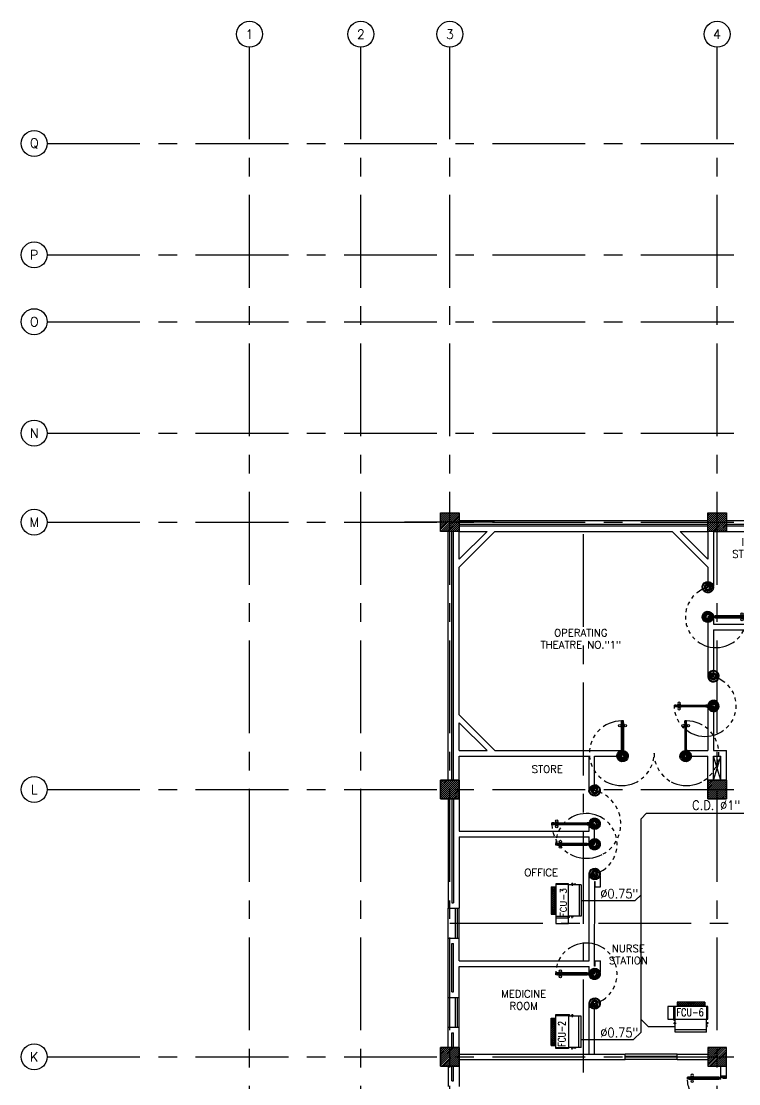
# Model space of a CAD drawing. Extents: x 417866242 to 417866861, y 43498051 to 43498155.
# Drawn here: x 417866777.72 to 417866797.05, y 43498126.11 to 43498154.73 of the extents above; entities that cross this region are included whole.
import ezdxf
from ezdxf.enums import TextEntityAlignment as Align

# ---------------------------------------------------------------- set-up
doc = ezdxf.new("R2010")
doc.units = 0
doc.header["$MEASUREMENT"] = 0
doc.linetypes.add('CENTERX2', pattern=[4, 2.5, -0.5, 0.5, -0.5])
doc.linetypes.add('HIDDEN', pattern=[0.375, 0.25, -0.125])
doc.layers.get('0').update_dxf_attribs({"linetype": 'CONTINUOUS'})
for name, color, linetype in [('AC-CD', 6, 'CONTINUOUS'), ('AC-TEXT', 2, 'CONTINUOUS'), ('AX', 11, 'CONTINUOUS'), ('AX-CR', 7, 'CONTINUOUS'), ('AX-TXT', 2, 'CONTINUOUS'), ('AXES', 11, 'CENTERX2'), ('COL', 11, 'CONTINUOUS'), ('DOOR', 11, 'CONTINUOUS'), ('FCU', 6, 'CONTINUOUS'), ('HAT', 11, 'CONTINUOUS'), ('INSUL', 11, 'CONTINUOUS'), ('RM-NAME', 11, 'CONTINUOUS'), ('SHAFT', 11, 'CONTINUOUS'), ('TEXTN', 2, 'CONTINUOUS'), ('WALL', 11, 'CONTINUOUS'), ('WIN', 11, 'CONTINUOUS')]:
    doc.layers.add(name, color=color, linetype=linetype)
doc.styles.add('ROMANS', font='ROMANS.shx', dxfattribs={"width": 0.6})

# ---------------------------------------------------------------- blocks, each defined once
blk = doc.blocks.new('DOOR90')
at = {"layer": 'DOOR', "color": 7, "linetype": 'ByBlock'}
for p, q in [((-150, 0), (0, 0)), ((-150, 0), (-150, -25)), ((0, -50), (-114, 0)), ((0, -50), (-40, 0)), ((0, -50), (0, 0)), ((-1000, -25), (-1050, -25)), ((-1050, -75), (-1050, -25)), ((-1050, -25), (-1050, -75)), ((-1000, -75), (-1050, -75)), ((-1000, -42), (-1020, -42)), ((-1020, -42), (-1020, -58)), ((-1000, -58), (-1020, -58)), ((-1000, -25), (-1000, -42)), ((-1000, -58), (-1000, -75)), ((-878, -18), (-968, -18)), ((-968, -25), (-968, -18)), ((-968, -75), (-968, -82)), ((-878, -82), (-968, -82)), ((-955, -9), (-890, -9)), ((-955, -18), (-955, -9)), ((-955, -18), (-890, -18)), ((-955, -82), (-890, -82)), ((-955, -82), (-955, -91)), ((-955, -91), (-890, -91)), ((-890, -18), (-890, -9)), ((-890, -82), (-890, -91)), ((-878, -25), (-878, -18)), ((-878, -75), (-878, -82)), ((-200, -25), (-150, -25)), ((-200, -42), (-200, -25)), ((-180, -42), (-200, -42)), ((-200, -58), (-180, -58)), ((-200, -75), (-200, -58)), ((-150, -75), (-200, -75)), ((-180, -58), (-180, -42)), ((-150, -25), (-100, -25)), ((-150, -75), (-150, -25)), ((-100, -25), (-100, -50)), ((0, -50), (-100, -37)), ((-100, -50), (0, -50)), ((0, -850), (-114, -900)), ((-100, -875), (-100, -850)), ((0, -850), (-100, -863)), ((-100, -850), (0, -850)), ((0, -850), (-40, -900)), ((0, -850), (0, -900)), ((-150, -875), (-100, -875)), ((-150, -900), (-150, -875)), ((-150, -900), (0, -900)), ((0, -900), (-150, -900))]:
    blk.add_line(p, q, dxfattribs=at)
at = {"layer": 'DOOR', "linetype": 'ByBlock'}
for p, q in [((-200, -25), (-1000, -25)), ((-200, -42), (-1000, -42)), ((-200, -58), (-1000, -58)), ((-1000, -75), (-200, -75))]:
    blk.add_line(p, q, dxfattribs=at)
at = {"layer": 'DOOR', "color": 7, "linetype": 'ByBlock'}
for centre in [(-923, 24), (-923, -124)]:
    blk.add_circle(centre, 32.4, dxfattribs=at)
for centre, radius, start, end in [((0, -50), 154, 161.1053, 166.2858), ((0, -50), 94.4, 148.0182, 180), ((0, -50), 134, 158.1598, 169.28), ((0, -50), 114, 154.0838, 167.3774), ((0, -50), 74.4, 137.7764, 180), ((0, -50), 54.4, 113.2074, 180), ((0, -50), 34.4, 90, 180), ((0, -50), 14.4, 90, 180), ((0, -850), 94.4, 180, 211.9818), ((0, -850), 74.4, 180, 222.2236), ((0, -850), 54.4, 180, 246.7926), ((0, -850), 34.4, 180, 270), ((0, -850), 14.4, 180, 270), ((0, -850), 154, 193.7142, 198.8947), ((0, -850), 134, 190.72, 201.8402)]:
    blk.add_arc(centre, radius, start, end, dxfattribs=at)
at = {"layer": 'DOOR', "linetype": 'HIDDEN', "ltscale": 0.5}
blk.add_arc((-222, -50), 828, 178.2701, 275.003, dxfattribs=at)
blk = doc.blocks.new('A$C1F6243B1')
at = {"layer": 'DOOR', "color": 0, "linetype": 'ByBlock'}
for p, q in [((0, 950), (0, 1000)), ((150, 1000), (0, 1000)), ((100, 950), (0, 950)), ((100, 975), (100, 950)), ((150, 975), (100, 975)), ((150, 1000), (150, 975)), ((150, 925), (150, 975)), ((200, 975), (150, 975)), ((150, 925), (200, 925)), ((180, 942), (180, 958)), ((180, 958), (200, 958)), ((200, 942), (180, 942)), ((200, 958), (200, 975)), ((200, 925), (200, 942)), ((978, 975), (978, 982)), ((978, 982), (1068, 982)), ((978, 925), (978, 918)), ((978, 918), (1068, 918)), ((990, 982), (990, 991)), ((1055, 991), (990, 991)), ((1055, 982), (990, 982)), ((990, 918), (990, 909)), ((1055, 918), (990, 918)), ((1055, 909), (990, 909)), ((1055, 982), (1055, 991)), ((1055, 918), (1055, 909)), ((1068, 975), (1068, 982)), ((1068, 925), (1068, 918)), ((1100, 975), (1100, 958)), ((1100, 975), (1150, 975)), ((1100, 958), (1120, 958)), ((1100, 942), (1100, 925)), ((1100, 942), (1120, 942)), ((1100, 925), (1150, 925)), ((1120, 958), (1120, 942)), ((1150, 975), (1150, 925)), ((1150, 925), (1150, 975)), ((100, 50), (0, 50)), ((0, 50), (0, 0)), ((0, 0), (150, 0)), ((150, 0), (0, 0)), ((100, 25), (100, 50)), ((150, 25), (100, 25)), ((150, 0), (150, 25))]:
    blk.add_line(p, q, dxfattribs=at)
at = {"layer": 'DOOR', "linetype": 'ByBlock'}
for p, q in [((0, 1000), (150, 1000)), ((200, 975), (1100, 975)), ((200, 958), (1100, 958)), ((200, 942), (1100, 942)), ((1100, 925), (200, 925))]:
    blk.add_line(p, q, dxfattribs=at)
at = {"layer": 'DOOR', "color": 9, "linetype": 'ByBlock'}
for p, q in [((0, 950), (40, 1000)), ((0, 950), (114, 1000)), ((0, 950), (100, 963)), ((0, 50), (40, 0)), ((0, 50), (114, 0)), ((0, 50), (100, 37))]:
    blk.add_line(p, q, dxfattribs=at)
at = {"layer": 'DOOR', "color": 0, "linetype": 'ByBlock'}
for centre in [(1023, 1024), (1023, 876)]:
    blk.add_circle(centre, 32.4, dxfattribs=at)
at = {"layer": 'DOOR', "color": 9, "linetype": 'ByBlock'}
for centre, radius, start, end in [((0, 950), 34.4, 0, 90), ((0, 950), 14.4, 0, 90), ((0, 950), 54.4, 0, 66.7926), ((0, 950), 74.4, 0, 42.2236), ((0, 950), 94.4, 0, 31.9818), ((0, 950), 114, 12.6226, 25.9162), ((0, 950), 134, 10.72, 21.8402), ((0, 950), 154, 13.7142, 18.8947), ((0, 50), 14.4, 270, 0), ((0, 50), 34.4, 270, 0), ((0, 50), 54.4, 293.2074, 0), ((0, 50), 74.4, 317.7764, 0), ((0, 50), 94.4, 328.0182, 0), ((0, 50), 134, 338.1598, 349.28), ((0, 50), 154, 341.1053, 346.2858)]:
    blk.add_arc(centre, radius, start, end, dxfattribs=at)
at = {"layer": 'DOOR', "linetype": 'HIDDEN', "ltscale": 0.5}
blk.add_arc((223, 950), 928, 265.5183, 1.544, dxfattribs=at)
blk = doc.blocks.new('A$C272A55A0')
at = {"layer": 'DOOR', "color": 0, "linetype": 'ByBlock'}
for p, q in [((0, 900), (0, 1050)), ((50, 1050), (0, 1050)), ((0, 900), (25, 900)), ((25, 950), (50, 950)), ((25, 900), (25, 950)), ((75, 900), (25, 900)), ((25, 850), (25, 900)), ((58, 870), (42, 870)), ((42, 870), (42, 850)), ((50, 950), (50, 1050)), ((58, 850), (58, 870)), ((75, 900), (75, 850)), ((1725, 900), (1775, 900)), ((1725, 900), (1725, 850)), ((1742, 870), (1758, 870)), ((1742, 850), (1742, 870)), ((1750, 950), (1750, 1050)), ((1750, 1050), (1800, 1050)), ((1775, 950), (1750, 950)), ((1758, 870), (1758, 850)), ((1775, 900), (1775, 950)), ((1800, 900), (1775, 900)), ((1775, 850), (1775, 900)), ((1800, 1050), (1800, 900)), ((42, 850), (25, 850)), ((75, 850), (58, 850)), ((1725, 850), (1742, 850)), ((1758, 850), (1775, 850)), ((25, 50), (42, 50)), ((25, 50), (25, 0)), ((25, 0), (75, 0)), ((75, 0), (25, 0)), ((42, 50), (42, 30)), ((42, 30), (58, 30)), ((58, 50), (75, 50)), ((58, 50), (58, 30)), ((75, 50), (75, 0)), ((1718, 160), (1709, 160)), ((1709, 95), (1709, 160)), ((1718, 95), (1709, 95)), ((1725, 173), (1718, 173)), ((1718, 173), (1718, 83)), ((1718, 95), (1718, 160)), ((1725, 83), (1718, 83)), ((1742, 50), (1725, 50)), ((1725, 50), (1725, 0)), ((1775, 0), (1725, 0)), ((1725, 0), (1775, 0)), ((1742, 50), (1742, 30)), ((1758, 30), (1742, 30)), ((1775, 50), (1758, 50)), ((1758, 50), (1758, 30)), ((1775, 173), (1782, 173)), ((1775, 83), (1782, 83)), ((1775, 50), (1775, 0)), ((1782, 173), (1782, 83)), ((1782, 160), (1791, 160)), ((1782, 95), (1782, 160)), ((1782, 95), (1791, 95)), ((1791, 95), (1791, 160))]:
    blk.add_line(p, q, dxfattribs=at)
at = {"layer": 'DOOR', "color": 9, "linetype": 'ByBlock'}
for p, q in [((50, 1050), (0, 1010)), ((50, 1050), (0, 937)), ((50, 1050), (37, 950)), ((1750, 1050), (1800, 1010)), ((1750, 1050), (1800, 937)), ((1750, 1050), (1763, 950))]:
    blk.add_line(p, q, dxfattribs=at)
at = {"layer": 'DOOR', "linetype": 'ByBlock'}
for p, q in [((25, 850), (25, 50)), ((42, 850), (42, 50)), ((58, 850), (58, 50)), ((75, 50), (75, 850)), ((1725, 50), (1725, 850)), ((1742, 850), (1742, 50)), ((1758, 850), (1758, 50)), ((1775, 850), (1775, 50))]:
    blk.add_line(p, q, dxfattribs=at)
at = {"layer": 'DOOR', "color": 0, "linetype": 'ByBlock'}
for centre in [(1676, 128), (1824, 128)]:
    blk.add_circle(centre, 32.4, dxfattribs=at)
at = {"layer": 'DOOR', "color": 9, "linetype": 'ByBlock'}
for centre, radius, start, end in [((50, 1050), 54.4, 203.2074, 270), ((50, 1050), 74.4, 227.7764, 270), ((50, 1050), 94.4, 238.0182, 270), ((50, 1050), 114, 244.0838, 257.3774), ((50, 1050), 134, 248.1598, 259.28), ((50, 1050), 154, 251.1053, 256.2858), ((50, 1050), 34.4, 180, 270), ((50, 1050), 14.4, 180, 270), ((1750, 1050), 14.4, 270, 0), ((1750, 1050), 34.4, 270, 0), ((1750, 1050), 54.4, 270, 336.7926), ((1750, 1050), 74.4, 270, 312.2236), ((1750, 1050), 94.4, 270, 301.9818), ((1750, 1050), 114, 282.6226, 295.9162), ((1750, 1050), 134, 280.72, 291.8402), ((1750, 1050), 154, 283.7142, 288.8947)]:
    blk.add_arc(centre, radius, start, end, dxfattribs=at)
at = {"layer": 'DOOR', "linetype": 'HIDDEN', "ltscale": 0.5}
for centre, start, end in [((50, 851), 268.3174, 3.2965), ((1750, 851), 176.7035, 271.6826)]:
    blk.add_arc(centre, 851, start, end, dxfattribs=at)
at = {"layer": 'WALL', "linetype": 'ByBlock'}
blk.add_line((1800, 900), (1800, 1050), dxfattribs=at)
blk = doc.blocks.new('D1')
at = {"layer": 'DOOR', "color": 0, "linetype": 'ByBlock'}
for p, q in [((25, 866), (18, 866)), ((18, 776), (18, 866)), ((25, 949), (75, 949)), ((75, 949), (25, 949)), ((25, 899), (25, 949)), ((25, 899), (42, 899)), ((42, 919), (58, 919)), ((42, 899), (42, 919)), ((58, 899), (58, 919)), ((58, 899), (75, 899)), ((75, 899), (75, 949)), ((75, 866), (82, 866)), ((82, 776), (82, 866)), ((1725, 866), (1718, 866)), ((1718, 776), (1718, 866)), ((1775, 949), (1725, 949)), ((1725, 949), (1775, 949)), ((1725, 899), (1725, 949)), ((1742, 899), (1725, 899)), ((1758, 919), (1742, 919)), ((1742, 899), (1742, 919)), ((1758, 899), (1758, 919)), ((1775, 899), (1758, 899)), ((1775, 899), (1775, 949)), ((1775, 866), (1782, 866)), ((1782, 776), (1782, 866)), ((18, 854), (9, 854)), ((9, 854), (9, 789)), ((18, 789), (9, 789)), ((18, 854), (18, 789)), ((25, 776), (18, 776)), ((75, 776), (82, 776)), ((82, 854), (91, 854)), ((82, 854), (82, 789)), ((82, 789), (91, 789)), ((91, 854), (91, 789)), ((1718, 854), (1709, 854)), ((1709, 854), (1709, 789)), ((1718, 789), (1709, 789)), ((1718, 854), (1718, 789)), ((1725, 776), (1718, 776)), ((1775, 776), (1782, 776)), ((1782, 854), (1791, 854)), ((1782, 854), (1782, 789)), ((1782, 789), (1791, 789)), ((1791, 854), (1791, 789)), ((0, 0), (0, 150)), ((0, 150), (25, 150)), ((25, 0), (0, 0)), ((25, 150), (25, 0)), ((42, 125), (25, 125)), ((25, 125), (25, 75)), ((75, 75), (25, 75)), ((42, 105), (42, 125)), ((58, 105), (42, 105)), ((75, 125), (58, 125)), ((58, 125), (58, 105)), ((75, 75), (75, 125)), ((1725, 125), (1742, 125)), ((1725, 75), (1725, 125)), ((1725, 75), (1775, 75)), ((1742, 125), (1742, 105)), ((1742, 105), (1758, 105)), ((1758, 125), (1775, 125)), ((1758, 105), (1758, 125)), ((1800, 150), (1775, 150)), ((1775, 150), (1775, 0)), ((1775, 125), (1775, 75)), ((1775, 0), (1800, 0)), ((1800, 0), (1800, 150))]:
    blk.add_line(p, q, dxfattribs=at)
at = {"layer": 'DOOR', "linetype": 'ByBlock'}
for p, q in [((25, 125), (25, 899)), ((42, 125), (42, 899)), ((58, 125), (58, 899)), ((75, 899), (75, 125)), ((1725, 899), (1725, 125)), ((1742, 125), (1742, 899)), ((1758, 125), (1758, 899)), ((1775, 125), (1775, 899))]:
    blk.add_line(p, q, dxfattribs=at)
at = {"layer": 'DOOR', "color": 9, "linetype": 'ByBlock'}
for p, q in [((25, 57), (0, 114)), ((25, 20), (0, 40)), ((1775, 57), (1800, 114)), ((1775, 20), (1800, 40))]:
    blk.add_line(p, q, dxfattribs=at)
at = {"layer": 'DOOR', "color": 0, "linetype": 'ByBlock'}
for centre in [(-24, 821), (124, 821), (1676, 821), (1824, 821)]:
    blk.add_circle(centre, 32.4, dxfattribs=at)
at = {"layer": 'DOOR', "linetype": 'HIDDEN', "ltscale": 0.5}
for centre, start, end in [((28, 76), 359.9293, 90.1644), ((1772, 76), 89.8356, 180.0707)]:
    blk.add_arc(centre, 872, start, end, dxfattribs=at)
at = {"layer": 'DOOR', "color": 9, "linetype": 'ByBlock'}
for centre, radius, start, end in [((50, 0), 154, 103.7142, 108.8947), ((50, 0), 134, 100.72, 111.8402), ((50, 0), 114, 102.6226, 115.9162), ((50, 0), 94.4, 105.3566, 121.9818), ((50, 0), 74.4, 109.6341, 132.2236), ((50, 0), 54.4, 117.3576, 156.7926), ((50, 0), 34.4, 136.6107, 180), ((1750, 0), 134, 68.1598, 79.28), ((1750, 0), 114, 64.0838, 77.3774), ((1750, 0), 94.4, 58.0182, 74.6434), ((1750, 0), 74.4, 47.7764, 70.3659), ((1750, 0), 54.4, 23.2074, 62.6424), ((1750, 0), 34.4, 0, 43.3893), ((1750, 0), 154, 71.1053, 76.2858)]:
    blk.add_arc(centre, radius, start, end, dxfattribs=at)
blk = doc.blocks.new('AXL')
at = {"layer": 'AX-CR'}
blk.add_circle((-350, 0), 350, dxfattribs=at)
at = {"layer": 'AX-TXT', "style": 'ROMANS'}
blk.add_attdef('AX', text='', height=250, dxfattribs=at).set_placement((-350, 0), align=Align.MIDDLE)
blk = doc.blocks.new('AXU')
at = {"layer": 'AX-CR'}
blk.add_circle((0, 350), 350, dxfattribs=at)
at = {"layer": 'AX-TXT', "style": 'ROMANS'}
blk.add_attdef('AX', text='', height=250, dxfattribs=at).set_placement((0, 350), align=Align.MIDDLE)
blk = doc.blocks.new('RM1')
at = {"layer": 'RM-NAME', "style": 'ROMANS'}
for tag, p in [('ROOMNAME1', (0, 324)), ('ROOMNAME2', (0, 0))]:
    blk.add_attdef(tag, text='', height=200, dxfattribs=at).set_placement(p, align=Align.MIDDLE)
blk = doc.blocks.new('*X91')
at = {"color": 0}
for p, q in [((31339, 162702), (31827, 163190)), ((31339, 162755), (31774, 163190)), ((31339, 162808), (31721, 163190)), ((31339, 162861), (31668, 163190)), ((31339, 162914), (31615, 163190)), ((31339, 162967), (31562, 163190)), ((31339, 163020), (31509, 163190)), ((31339, 163073), (31456, 163190)), ((31339, 163126), (31403, 163190)), ((31339, 163179), (31350, 163190)), ((31380, 162690), (31839, 163149)), ((31433, 162690), (31839, 163096)), ((31486, 162690), (31839, 163043)), ((31539, 162690), (31839, 162990)), ((31592, 162690), (31839, 162937)), ((31645, 162690), (31839, 162884)), ((31698, 162690), (31839, 162831)), ((31751, 162690), (31839, 162778)), ((31804, 162690), (31839, 162725))]:
    blk.add_line(p, q, dxfattribs=at)
blk = doc.blocks.new('*X90')
at = {"color": 0}
for p, q in [((24139, 162714), (24614, 163190)), ((24139, 162768), (24561, 163190)), ((24139, 162821), (24508, 163190)), ((24139, 162874), (24455, 163190)), ((24139, 162927), (24402, 163190)), ((24139, 162980), (24349, 163190)), ((24139, 163033), (24296, 163190)), ((24139, 163086), (24243, 163190)), ((24139, 163139), (24190, 163190)), ((24168, 162690), (24639, 163161)), ((24221, 162690), (24639, 163108)), ((24274, 162690), (24639, 163055)), ((24327, 162690), (24639, 163002)), ((24380, 162690), (24639, 162949)), ((24433, 162690), (24639, 162896)), ((24486, 162690), (24639, 162843)), ((24539, 162690), (24639, 162790)), ((24592, 162690), (24639, 162737))]:
    blk.add_line(p, q, dxfattribs=at)
blk = doc.blocks.new('*X86')
at = {"color": 0}
for p, q in [((31339, 169914), (31814, 170390)), ((31339, 169968), (31761, 170390)), ((31339, 170021), (31708, 170390)), ((31339, 170074), (31655, 170390)), ((31339, 170127), (31602, 170390)), ((31339, 170180), (31549, 170390)), ((31339, 170233), (31496, 170390)), ((31339, 170286), (31443, 170390)), ((31339, 170339), (31390, 170390)), ((31368, 169890), (31839, 170361)), ((31421, 169890), (31839, 170308)), ((31474, 169890), (31839, 170255)), ((31527, 169890), (31839, 170202)), ((31580, 169890), (31839, 170149)), ((31633, 169890), (31839, 170096)), ((31686, 169890), (31839, 170043)), ((31739, 169890), (31839, 169990)), ((31792, 169890), (31839, 169937))]:
    blk.add_line(p, q, dxfattribs=at)
blk = doc.blocks.new('*X85')
at = {"color": 0}
for p, q in [((24139, 169927), (24602, 170390)), ((24139, 169980), (24549, 170390)), ((24139, 170033), (24496, 170390)), ((24139, 170086), (24443, 170390)), ((24139, 170139), (24390, 170390)), ((24139, 170192), (24337, 170390)), ((24139, 170245), (24284, 170390)), ((24139, 170298), (24231, 170390)), ((24139, 170351), (24178, 170390)), ((24155, 169890), (24639, 170374)), ((24208, 169890), (24639, 170321)), ((24261, 169890), (24639, 170268)), ((24314, 169890), (24639, 170215)), ((24367, 169890), (24639, 170162)), ((24420, 169890), (24639, 170109)), ((24473, 169890), (24639, 170056)), ((24526, 169890), (24639, 170003)), ((24579, 169890), (24639, 169950)), ((24632, 169890), (24639, 169897))]:
    blk.add_line(p, q, dxfattribs=at)
blk = doc.blocks.new('*X81')
at = {"color": 0}
for p, q in [((31339, 177127), (31802, 177590)), ((31339, 177180), (31749, 177590)), ((31339, 177233), (31696, 177590)), ((31339, 177286), (31643, 177590)), ((31339, 177339), (31590, 177590)), ((31339, 177392), (31537, 177590)), ((31339, 177445), (31484, 177590)), ((31339, 177498), (31431, 177590)), ((31339, 177551), (31378, 177590)), ((31355, 177090), (31839, 177574)), ((31408, 177090), (31839, 177521)), ((31461, 177090), (31839, 177468)), ((31514, 177090), (31839, 177415)), ((31567, 177090), (31839, 177362)), ((31620, 177090), (31839, 177309)), ((31673, 177090), (31839, 177256)), ((31726, 177090), (31839, 177203)), ((31779, 177090), (31839, 177150)), ((31832, 177090), (31839, 177097))]:
    blk.add_line(p, q, dxfattribs=at)
blk = doc.blocks.new('*X80')
at = {"color": 0}
for p, q in [((24139, 177139), (24590, 177590)), ((24139, 177192), (24536, 177590)), ((24139, 177246), (24483, 177590)), ((24139, 177299), (24430, 177590)), ((24139, 177352), (24377, 177590)), ((24139, 177405), (24324, 177590)), ((24139, 177458), (24271, 177590)), ((24139, 177511), (24218, 177590)), ((24139, 177564), (24165, 177590)), ((24143, 177090), (24639, 177586)), ((24196, 177090), (24639, 177533)), ((24249, 177090), (24639, 177480)), ((24302, 177090), (24639, 177427)), ((24355, 177090), (24639, 177374)), ((24408, 177090), (24639, 177321)), ((24461, 177090), (24639, 177268)), ((24514, 177090), (24639, 177215)), ((24567, 177090), (24639, 177162)), ((24620, 177090), (24639, 177109))]:
    blk.add_line(p, q, dxfattribs=at)
blk = doc.blocks.new('COL50')
at = {"layer": 'COL'}
blk.add_lwpolyline([(-250, 250), (-250, -250), (250, -250), (250, 250)], close=True, dxfattribs=at)
blk = doc.blocks.new('*X39')
at = {"color": 0}
for p, q in [((16890, -2467), (16943, -2414)), ((16890, -2520), (16990, -2420)), ((16990, -2565), (16890, -2465)), ((16890, -2573), (16990, -2473)), ((16990, -2619), (16890, -2519)), ((16890, -2626), (16990, -2526)), ((16990, -2672), (16890, -2572)), ((16990, -2512), (16892, -2414)), ((16990, -2459), (16945, -2414)), ((16890, -2679), (16990, -2579)), ((16990, -2725), (16890, -2625)), ((16890, -2732), (16990, -2632)), ((16990, -2778), (16890, -2678)), ((16890, -2785), (16990, -2685)), ((16990, -2831), (16890, -2731)), ((16890, -2838), (16990, -2738)), ((16990, -2884), (16890, -2784)), ((16890, -2891), (16990, -2791)), ((16990, -2937), (16890, -2837)), ((16890, -2944), (16990, -2844)), ((16990, -2990), (16890, -2890)), ((16890, -2997), (16990, -2897)), ((16990, -3043), (16890, -2943)), ((16890, -3050), (16990, -2950)), ((16990, -3096), (16890, -2996)), ((16890, -3103), (16990, -3003)), ((16990, -3149), (16890, -3049)), ((16944, -3155), (16890, -3102)), ((16892, -3155), (16990, -3056)), ((16945, -3155), (16990, -3109))]:
    blk.add_line(p, q, dxfattribs=at)
blk = doc.blocks.new('WHE06')
at = {"color": 3}
for p, q in [((689, 622), (346, 622)), ((346, 622), (346, 469)), ((689, 469), (689, 622)), ((60, -422), (60, 422)), ((212, 437), (269, 437)), ((232, 452), (232, 422)), ((232, 452), (252, 452)), ((242, 472), (242, 399)), ((252, 452), (252, 422)), ((305, 448), (373, 448)), ((321, 458), (321, 438)), ((321, 458), (346, 458)), ((321, 438), (346, 438)), ((346, 430), (689, 430)), ((811, 371), (689, 371)), ((711, -371), (711, 371)), ((811, -371), (811, 371)), ((142, -437), (142, -422)), ((142, -437), (197, -437)), ((197, -437), (197, -422)), ((221, -437), (269, -437)), ((232, -452), (232, -422)), ((232, -452), (252, -452)), ((242, -472), (242, -399)), ((252, -452), (252, -422)), ((346, -430), (689, -430)), ((811, -371), (689, -371))]:
    blk.add_line(p, q, dxfattribs=at)
at = {"color": 6}
for p, q in [((0, -422), (0, 422)), ((0, 422), (346, 422)), ((346, 469), (346, -451)), ((689, 469), (346, 469)), ((689, -451), (689, 469)), ((0, -422), (346, -422)), ((346, -451), (689, -451))]:
    blk.add_line(p, q, dxfattribs=at)
at = {"color": 11}
blk.add_blockref('*X39', (-16179, 2784), dxfattribs=at)
blk = doc.blocks.new('*X131')
at = {"color": 0}
for p, q in [((16890, -2467), (16943, -2414)), ((16890, -2520), (16990, -2420)), ((16990, -2565), (16890, -2465)), ((16890, -2573), (16990, -2473)), ((16990, -2619), (16890, -2519)), ((16890, -2626), (16990, -2526)), ((16990, -2672), (16890, -2572)), ((16990, -2512), (16892, -2414)), ((16990, -2459), (16945, -2414)), ((16890, -2679), (16990, -2579)), ((16990, -2725), (16890, -2625)), ((16890, -2732), (16990, -2632)), ((16990, -2778), (16890, -2678)), ((16890, -2785), (16990, -2685)), ((16990, -2831), (16890, -2731)), ((16890, -2838), (16990, -2738)), ((16990, -2884), (16890, -2784)), ((16890, -2891), (16990, -2791)), ((16990, -2937), (16890, -2837)), ((16890, -2944), (16990, -2844)), ((16990, -2990), (16890, -2890)), ((16890, -2997), (16990, -2897)), ((16990, -3043), (16890, -2943)), ((16890, -3050), (16990, -2950)), ((16990, -3096), (16890, -2996)), ((16890, -3103), (16990, -3003)), ((16990, -3149), (16890, -3049)), ((16944, -3155), (16890, -3102)), ((16892, -3155), (16990, -3056)), ((16945, -3155), (16990, -3109))]:
    blk.add_line(p, q, dxfattribs=at)

msp = doc.modelspace()

# ---------------------------------------------------------------- linework, layer by layer
at = {"layer": 'AC-CD'}
for p, q in [((417866794.419, 43498133.252), (417866794.569, 43498133.402)), ((417866794.569, 43498133.402), (417866802.654, 43498133.402)), ((417866794.419, 43498127.507), (417866794.419, 43498133.252)), ((417866792.807, 43498131.05), (417866794.264, 43498131.05)), ((417866794.264, 43498131.05), (417866794.419, 43498131.205)), ((417866794.619, 43498127.649), (417866794.419, 43498127.849)), ((417866795.341, 43498127.649), (417866794.619, 43498127.649)), ((417866792.807, 43498127.307), (417866794.219, 43498127.307)), ((417866794.219, 43498127.307), (417866794.419, 43498127.507))]:
    msp.add_line(p, q, dxfattribs=at)
at = {"layer": 'AXES'}
for p, q in [((417866783.868, 43498075.555), (417866783.868, 43498154.033)), ((417866786.868, 43498075.555), (417866786.868, 43498154.033)), ((417866789.268, 43498075.555), (417866789.268, 43498154.033)), ((417866796.468, 43498075.555), (417866796.468, 43498154.033)), ((417866778.417, 43498151.44), (417866847.508, 43498151.44)), ((417866778.417, 43498148.44), (417866860.016, 43498148.44)), ((417866778.417, 43498146.64), (417866847.508, 43498146.64)), ((417866778.417, 43498143.64), (417866847.508, 43498143.64)), ((417866778.417, 43498141.24), (417866847.508, 43498141.24)), ((417866790.468, 43498141.24), (417866788.042, 43498141.24)), ((417866792.868, 43498082.42), (417866792.868, 43498141.24)), ((417866778.417, 43498134.04), (417866847.508, 43498134.04)), ((417866789.268, 43498130.44), (417866847.508, 43498130.44)), ((417866778.417, 43498126.84), (417866847.508, 43498126.84))]:
    msp.add_line(p, q, dxfattribs=at)
at = {"layer": 'COL'}
for points in [[(417866789.018, 43498140.99), (417866789.018, 43498141.49), (417866789.518, 43498141.49), (417866789.518, 43498140.99)], [(417866789.018, 43498140.99), (417866789.018, 43498141.49), (417866789.518, 43498141.49), (417866789.518, 43498140.99)], [(417866796.218, 43498140.99), (417866796.218, 43498141.49), (417866796.718, 43498141.49), (417866796.718, 43498140.99)]]:
    msp.add_lwpolyline(points, close=True, dxfattribs=at)
at = {"layer": 'DOOR', "color": 0, "linetype": 'ByBlock'}
for p, q in [((417866793.87, 43498135.09), (417866793.87, 43498134.94)), ((417866793.895, 43498135.09), (417866793.87, 43498135.09)), ((417866793.895, 43498134.94), (417866793.895, 43498135.09)), ((417866795.645, 43498134.94), (417866795.645, 43498135.09)), ((417866795.645, 43498135.09), (417866795.67, 43498135.09)), ((417866795.67, 43498135.09), (417866795.67, 43498134.94))]:
    msp.add_line(p, q, dxfattribs=at)
at = {"layer": 'DOOR', "color": 9, "linetype": 'ByBlock'}
for p, q in [((417866793.895, 43498135.07), (417866793.87, 43498135.05)), ((417866795.645, 43498135.07), (417866795.67, 43498135.05))]:
    msp.add_line(p, q, dxfattribs=at)
for centre, radius, start, end in [((417866793.92, 43498135.09), 0.0544, 203.2074, 242.6424), ((417866793.92, 43498135.09), 0.0344, 180, 223.3893), ((417866795.62, 43498135.09), 0.0344, 316.6107, 0), ((417866795.62, 43498135.09), 0.0544, 297.3576, 336.7926)]:
    msp.add_arc(centre, radius, start, end, dxfattribs=at)
at = {"layer": 'FCU', "color": 7}
for p, q in [((417866791.996, 43498127.142), (417866791.996, 43498127.883)), ((417866791.996, 43498127.883), (417866792.118, 43498127.883)), ((417866792.096, 43498127.142), (417866792.096, 43498127.883)), ((417866792.118, 43498127.982), (417866792.461, 43498127.982)), ((417866792.118, 43498127.062), (417866792.118, 43498127.982)), ((417866792.461, 43498127.943), (417866792.118, 43498127.943)), ((417866792.502, 43498127.96), (417866792.433, 43498127.96)), ((417866792.461, 43498127.982), (417866792.461, 43498127.062)), ((417866792.486, 43498127.97), (417866792.461, 43498127.97)), ((417866792.486, 43498127.95), (417866792.461, 43498127.95)), ((417866792.807, 43498127.935), (417866792.461, 43498127.935)), ((417866792.486, 43498127.97), (417866792.486, 43498127.95)), ((417866792.594, 43498127.95), (417866792.538, 43498127.95)), ((417866792.555, 43498127.965), (417866792.555, 43498127.935)), ((417866792.575, 43498127.965), (417866792.555, 43498127.965)), ((417866792.565, 43498127.985), (417866792.565, 43498127.912)), ((417866792.575, 43498127.965), (417866792.575, 43498127.935)), ((417866792.746, 43498127.091), (417866792.746, 43498127.935)), ((417866792.807, 43498127.091), (417866792.807, 43498127.935)), ((417866791.996, 43498127.142), (417866792.118, 43498127.142)), ((417866792.461, 43498127.082), (417866792.118, 43498127.082)), ((417866792.461, 43498127.062), (417866792.118, 43498127.062)), ((417866792.807, 43498127.091), (417866792.461, 43498127.091)), ((417866792.585, 43498127.076), (417866792.538, 43498127.076)), ((417866792.555, 43498127.061), (417866792.555, 43498127.091)), ((417866792.575, 43498127.061), (417866792.555, 43498127.061)), ((417866792.565, 43498127.041), (417866792.565, 43498127.113)), ((417866792.575, 43498127.061), (417866792.575, 43498127.091)), ((417866792.61, 43498127.076), (417866792.61, 43498127.091)), ((417866792.665, 43498127.076), (417866792.61, 43498127.076)), ((417866792.665, 43498127.076), (417866792.665, 43498127.091))]:
    msp.add_line(p, q, dxfattribs=at)
at = {"layer": 'FCU', "color": 3}
for p, q in [((417866791.996, 43498127.142), (417866791.996, 43498127.883)), ((417866791.996, 43498127.883), (417866792.118, 43498127.883)), ((417866792.096, 43498127.142), (417866792.096, 43498127.883)), ((417866792.461, 43498127.943), (417866792.118, 43498127.943)), ((417866792.502, 43498127.96), (417866792.433, 43498127.96)), ((417866792.486, 43498127.97), (417866792.461, 43498127.97)), ((417866792.486, 43498127.95), (417866792.461, 43498127.95)), ((417866792.486, 43498127.97), (417866792.486, 43498127.95)), ((417866792.594, 43498127.95), (417866792.538, 43498127.95)), ((417866792.555, 43498127.965), (417866792.555, 43498127.935)), ((417866792.575, 43498127.965), (417866792.555, 43498127.965)), ((417866792.565, 43498127.985), (417866792.565, 43498127.912)), ((417866792.575, 43498127.965), (417866792.575, 43498127.935)), ((417866792.746, 43498127.091), (417866792.746, 43498127.935)), ((417866791.996, 43498127.142), (417866792.118, 43498127.142)), ((417866792.461, 43498127.082), (417866792.118, 43498127.082)), ((417866792.585, 43498127.076), (417866792.538, 43498127.076)), ((417866792.555, 43498127.061), (417866792.555, 43498127.091)), ((417866792.575, 43498127.061), (417866792.555, 43498127.061)), ((417866792.565, 43498127.041), (417866792.565, 43498127.113)), ((417866792.575, 43498127.061), (417866792.575, 43498127.091)), ((417866792.61, 43498127.076), (417866792.61, 43498127.091)), ((417866792.665, 43498127.076), (417866792.61, 43498127.076)), ((417866792.665, 43498127.076), (417866792.665, 43498127.091))]:
    msp.add_line(p, q, dxfattribs=at)
at = {"layer": 'FCU', "color": 6}
for p, q in [((417866792.118, 43498127.982), (417866792.461, 43498127.982)), ((417866792.118, 43498127.062), (417866792.118, 43498127.982)), ((417866792.461, 43498127.982), (417866792.461, 43498127.062)), ((417866792.807, 43498127.935), (417866792.461, 43498127.935)), ((417866792.807, 43498127.091), (417866792.807, 43498127.935)), ((417866792.461, 43498127.062), (417866792.118, 43498127.062)), ((417866792.807, 43498127.091), (417866792.461, 43498127.091))]:
    msp.add_line(p, q, dxfattribs=at)
at = {"layer": 'INSUL'}
for p, q in [((417866789.518, 43498141.19), (417866796.218, 43498141.19)), ((417866789.518, 43498141.14), (417866796.218, 43498141.14)), ((417866796.718, 43498141.19), (417866803.418, 43498141.19)), ((417866796.718, 43498141.14), (417866803.418, 43498141.14)), ((417866789.318, 43498134.29), (417866789.318, 43498140.99)), ((417866789.368, 43498134.29), (417866789.368, 43498140.99)), ((417866789.318, 43498133.79), (417866789.318, 43498130.99)), ((417866789.368, 43498133.79), (417866789.368, 43498130.99)), ((417866789.318, 43498130.99), (417866789.368, 43498130.99)), ((417866789.318, 43498128.59), (417866789.318, 43498129.89)), ((417866789.318, 43498129.89), (417866789.368, 43498129.89)), ((417866789.368, 43498128.59), (417866789.368, 43498129.89)), ((417866789.318, 43498128.59), (417866789.368, 43498128.59)), ((417866789.318, 43498127.49), (417866789.368, 43498127.49)), ((417866789.318, 43498127.09), (417866789.318, 43498127.49)), ((417866789.368, 43498127.09), (417866789.368, 43498127.49)), ((417866789.318, 43498126.19), (417866789.318, 43498126.59)), ((417866789.368, 43498126.19), (417866789.368, 43498126.59)), ((417866789.318, 43498126.19), (417866789.368, 43498126.19))]:
    msp.add_line(p, q, dxfattribs=at)
at = {"layer": 'SHAFT'}
for p, q in [((417866796.368, 43498134.29), (417866796.568, 43498134.94)), ((417866796.568, 43498134.29), (417866796.368, 43498134.94))]:
    msp.add_line(p, q, dxfattribs=at)
at = {"layer": 'WALL'}
for p, q in [((417866789.518, 43498141.29), (417866796.218, 43498141.29)), ((417866796.718, 43498141.29), (417866803.418, 43498141.29)), ((417866789.218, 43498134.29), (417866789.218, 43498140.99)), ((417866789.518, 43498140.99), (417866790.268, 43498140.99)), ((417866789.518, 43498140.24), (417866790.268, 43498140.99)), ((417866789.518, 43498140.028), (417866790.481, 43498140.99)), ((417866789.518, 43498140.24), (417866789.518, 43498140.99)), ((417866790.481, 43498140.99), (417866795.256, 43498140.99)), ((417866796.218, 43498140.028), (417866795.256, 43498140.99)), ((417866796.218, 43498140.24), (417866795.468, 43498140.99)), ((417866795.468, 43498140.99), (417866796.218, 43498140.99)), ((417866796.218, 43498140.99), (417866796.218, 43498140.24)), ((417866796.368, 43498140.99), (417866799.243, 43498140.99)), ((417866796.368, 43498140.99), (417866796.368, 43498139.54)), ((417866789.518, 43498136.052), (417866789.518, 43498140.028)), ((417866796.218, 43498140.028), (417866796.218, 43498139.54)), ((417866796.368, 43498139.54), (417866796.218, 43498139.54)), ((417866796.218, 43498138.64), (417866796.218, 43498137.14)), ((417866796.368, 43498138.64), (417866796.218, 43498138.64)), ((417866796.368, 43498138.64), (417866796.368, 43498138.49)), ((417866796.368, 43498138.49), (417866799.243, 43498138.49)), ((417866796.368, 43498138.34), (417866799.243, 43498138.34)), ((417866796.368, 43498138.34), (417866796.368, 43498137.14)), ((417866796.218, 43498137.14), (417866796.368, 43498137.14)), ((417866796.218, 43498136.24), (417866796.368, 43498136.24)), ((417866796.218, 43498136.24), (417866796.218, 43498135.09)), ((417866796.368, 43498136.24), (417866796.368, 43498135.09)), ((417866789.518, 43498136.052), (417866790.481, 43498135.09)), ((417866789.518, 43498135.09), (417866789.518, 43498135.84)), ((417866789.518, 43498135.84), (417866790.268, 43498135.09)), ((417866789.518, 43498135.09), (417866790.268, 43498135.09)), ((417866790.481, 43498135.09), (417866793.87, 43498135.09)), ((417866793.87, 43498135.09), (417866793.87, 43498134.94)), ((417866795.67, 43498135.09), (417866795.67, 43498134.94)), ((417866795.67, 43498135.09), (417866796.218, 43498135.09)), ((417866796.368, 43498135.09), (417866796.718, 43498135.09)), ((417866796.718, 43498134.29), (417866796.718, 43498135.09)), ((417866789.518, 43498134.29), (417866789.518, 43498134.94)), ((417866789.518, 43498134.94), (417866793.018, 43498134.94)), ((417866793.018, 43498134.065), (417866793.018, 43498134.94)), ((417866793.168, 43498134.94), (417866793.87, 43498134.94)), ((417866793.168, 43498134.065), (417866793.168, 43498134.94)), ((417866795.67, 43498134.94), (417866796.218, 43498134.94)), ((417866796.218, 43498134.29), (417866796.218, 43498134.94)), ((417866796.368, 43498134.29), (417866796.368, 43498134.94)), ((417866796.368, 43498134.94), (417866796.568, 43498134.94)), ((417866796.568, 43498134.29), (417866796.568, 43498134.94)), ((417866793.018, 43498134.065), (417866793.168, 43498134.065)), ((417866789.218, 43498133.79), (417866789.218, 43498130.84)), ((417866789.518, 43498133.79), (417866789.518, 43498132.915)), ((417866793.018, 43498132.915), (417866793.018, 43498133.065)), ((417866793.018, 43498133.065), (417866793.168, 43498133.065)), ((417866793.168, 43498132.615), (417866793.168, 43498133.065)), ((417866789.518, 43498132.915), (417866793.018, 43498132.915)), ((417866789.518, 43498132.765), (417866789.518, 43498130.84)), ((417866789.518, 43498132.765), (417866793.018, 43498132.765)), ((417866793.018, 43498132.615), (417866793.018, 43498132.765)), ((417866793.018, 43498131.715), (417866793.328, 43498131.715)), ((417866793.018, 43498129.425), (417866793.018, 43498131.715)), ((417866793.328, 43498131.415), (417866793.328, 43498131.715)), ((417866793.168, 43498129.278), (417866793.169, 43498131.565)), ((417866793.169, 43498131.565), (417866793.179, 43498131.565)), ((417866793.179, 43498131.415), (417866793.179, 43498131.565)), ((417866793.179, 43498131.415), (417866793.328, 43498131.415)), ((417866789.218, 43498130.84), (417866789.518, 43498130.84)), ((417866789.218, 43498128.44), (417866789.218, 43498130.04)), ((417866789.218, 43498130.04), (417866789.518, 43498130.04)), ((417866789.518, 43498129.425), (417866789.518, 43498130.04)), ((417866789.518, 43498129.425), (417866793.018, 43498129.425)), ((417866793.178, 43498129.278), (417866793.178, 43498129.425)), ((417866793.178, 43498129.425), (417866793.328, 43498129.425)), ((417866793.328, 43498129.125), (417866793.328, 43498129.425)), ((417866789.518, 43498128.44), (417866789.518, 43498129.275)), ((417866789.518, 43498129.275), (417866793.018, 43498129.275)), ((417866793.018, 43498129.125), (417866793.018, 43498129.275)), ((417866793.018, 43498129.125), (417866793.328, 43498129.125)), ((417866793.178, 43498129.278), (417866793.168, 43498129.278)), ((417866789.218, 43498128.44), (417866789.518, 43498128.44)), ((417866793.018, 43498126.911), (417866793.018, 43498128.225)), ((417866793.018, 43498128.225), (417866793.168, 43498128.225)), ((417866793.168, 43498126.911), (417866793.168, 43498128.225)), ((417866789.218, 43498127.64), (417866789.518, 43498127.64)), ((417866789.218, 43498127.09), (417866789.218, 43498127.64)), ((417866789.518, 43498127.09), (417866789.518, 43498127.64)), ((417866789.518, 43498126.915), (417866793.993, 43498126.915)), ((417866789.518, 43498126.765), (417866793.993, 43498126.765)), ((417866793.993, 43498126.765), (417866793.993, 43498126.915)), ((417866795.393, 43498126.765), (417866795.393, 43498126.915)), ((417866795.393, 43498126.915), (417866796.218, 43498126.915)), ((417866795.393, 43498126.765), (417866796.218, 43498126.765)), ((417866789.218, 43498126.59), (417866789.218, 43498126.04)), ((417866789.518, 43498126.59), (417866789.518, 43498126.04)), ((417866796.568, 43498126.315), (417866796.568, 43498126.59)), ((417866796.718, 43498126.315), (417866796.718, 43498126.59))]:
    msp.add_line(p, q, dxfattribs=at)
at = {"layer": 'WALL', "linetype": 'ByBlock'}
msp.add_line((417866793.168, 43498132.615), (417866793.018, 43498132.615), dxfattribs=at)
at = {"layer": 'WALL', "linetype": 'ByBlock', "ltscale": 0.3}
for points in [[(417866796.218, 43498141.49), (417866796.718, 43498141.49), (417866796.718, 43498140.99), (417866796.218, 43498140.99)], [(417866789.018, 43498134.29), (417866789.518, 43498134.29), (417866789.518, 43498133.79), (417866789.018, 43498133.79)], [(417866796.718, 43498133.79), (417866796.218, 43498133.79), (417866796.218, 43498134.29), (417866796.718, 43498134.29)], [(417866789.018, 43498127.09), (417866789.518, 43498127.09), (417866789.518, 43498126.59), (417866789.018, 43498126.59)], [(417866796.218, 43498126.59), (417866796.718, 43498126.59), (417866796.718, 43498127.09), (417866796.218, 43498127.09)]]:
    msp.add_lwpolyline(points, close=True, dxfattribs=at)
at = {"layer": 'WIN'}
for p, q in [((417866789.218, 43498130.04), (417866789.218, 43498130.84)), ((417866789.418, 43498130.04), (417866789.418, 43498130.84)), ((417866789.468, 43498130.04), (417866789.468, 43498130.84)), ((417866789.518, 43498130.04), (417866789.518, 43498130.84)), ((417866789.218, 43498127.64), (417866789.218, 43498128.44)), ((417866789.418, 43498127.64), (417866789.418, 43498128.44)), ((417866789.468, 43498127.64), (417866789.468, 43498128.44)), ((417866789.518, 43498127.64), (417866789.518, 43498128.44)), ((417866795.393, 43498126.915), (417866793.993, 43498126.915)), ((417866795.393, 43498126.845), (417866793.993, 43498126.845)), ((417866795.393, 43498126.835), (417866793.993, 43498126.835)), ((417866795.393, 43498126.765), (417866793.993, 43498126.765))]:
    msp.add_line(p, q, dxfattribs=at)

# ---------------------------------------------------------------- block references
at = {"layer": 'AX', "xscale": 0.0009999871253967285, "yscale": 0.001000002026557922, "zscale": 0.001}
for name, p, values in [('AXU', (417866783.868, 43498154.033), {'AX': '1'}), ('AXU', (417866786.868, 43498154.033), {'AX': '2'}), ('AXU', (417866789.268, 43498154.033), {'AX': '3'}), ('AXU', (417866796.468, 43498154.033), {'AX': '4'}), ('AXL', (417866778.417, 43498151.44), {'AX': 'Q'}), ('AXL', (417866778.417, 43498148.44), {'AX': 'P'}), ('AXL', (417866778.417, 43498146.64), {'AX': 'O'}), ('AXL', (417866778.417, 43498143.64), {'AX': 'N'}), ('AXL', (417866778.417, 43498141.24), {'AX': 'M'}), ('AXL', (417866778.417, 43498134.04), {'AX': 'L'}), ('AXL', (417866778.417, 43498126.84), {'AX': 'K'})]:
    msp.add_blockref(name, p, dxfattribs=at).add_auto_attribs(values)
at = {"layer": 'COL', "xscale": 0.0009999871253967285, "yscale": 0.001000002026557922, "zscale": 0.001}
for p in [(417866789.268, 43498134.04), (417866796.468, 43498134.04), (417866789.268, 43498126.84), (417866796.468, 43498126.84)]:
    msp.add_blockref('COL50', p, dxfattribs=at)
at = {"layer": 'DOOR', "color": 0, "linetype": 'ByBlock', "yscale": 0.001000002026557922, "zscale": 0.001}
for name, p, xscale, rotation in [('DOOR90', (417866796.218, 43498138.64), 0.0009999871253967285, 180), ('DOOR90', (417866796.368, 43498136.24), -0.0009999871253967285, 180), ('A$C1F6243B1', (417866793.168, 43498134.065), 0.0009999871253967285, 180), ('A$C272A55A0', (417866795.668, 43498124.515), -0.001000002026557922, 270)]:
    msp.add_blockref(name, p, dxfattribs=dict(at, xscale=xscale, rotation=rotation))
at = {"layer": 'DOOR', "color": 0, "linetype": 'ByBlock', "ltscale": 0.3, "xscale": 0.0009999871253967285, "yscale": 0.001000002026557922, "zscale": 0.001}
for name, p in [('D1', (417866793.87, 43498134.94)), ('DOOR90', (417866793.168, 43498132.615)), ('DOOR90', (417866793.168, 43498129.125))]:
    msp.add_blockref(name, p, dxfattribs=at)
at = {"layer": 'FCU', "linetype": 'ByBlock', "yscale": 0.001000002026557922, "zscale": 0.001}
for p, xscale, rotation in [((417866792.807, 43498131.05), 0.0009999871253967285, 180), ((417866795.764, 43498127.504), 0.001000002026557922, 90)]:
    msp.add_blockref('WHE06', p, dxfattribs=dict(at, xscale=xscale, rotation=rotation))
at = {"layer": 'FCU', "color": 11, "extrusion": (0, 0, -1), "xscale": 0.0009999871253967285, "yscale": 0.001000002026557922, "zscale": -0.001}
msp.add_blockref('*X131', (-417866808.986, 43498130.297), dxfattribs=at)
at = {"layer": 'HAT', "xscale": 0.0009999871253967285, "yscale": 0.001000002026557922, "zscale": 0.001}
for name in ['*X80', '*X81', '*X85', '*X86', '*X90', '*X91']:
    msp.add_blockref(name, (417866764.879, 43497963.9), dxfattribs=at)
at = {"layer": 'RM-NAME'}
ref = msp.add_blockref('RM1', (417866797.797, 43498140.383), dxfattribs=dict(at, xscale=0.0009999871253967285, yscale=0.001000002026557922, zscale=0.001))
ref.add_attrib('ROOMNAME2', 'STERILIZATION', dxfattribs={"height": 0.2, "style": 'ROMANS'}).set_placement((417866797.797, 43498140.383), align=Align.MIDDLE)
ref.add_attrib('ROOMNAME1', 'IMMEDIATE', dxfattribs={"height": 0.2, "style": 'ROMANS'}).set_placement((417866797.797, 43498140.707), align=Align.MIDDLE)
ref = msp.add_blockref('RM1', (417866792.796, 43498137.937), dxfattribs=dict(at, xscale=0.0009999871253967285, yscale=0.001000002026557922, zscale=0.001))
ref.add_attrib('ROOMNAME2', 'THEATRE NO."1"', dxfattribs={"height": 0.2, "style": 'ROMANS'}).set_placement((417866792.796, 43498137.937), align=Align.MIDDLE)
ref.add_attrib('ROOMNAME1', 'OPERATING', dxfattribs={"height": 0.2, "style": 'ROMANS'}).set_placement((417866792.796, 43498138.26), align=Align.MIDDLE)
ref = msp.add_blockref('RM1', (417866791.892, 43498134.589), dxfattribs=dict(at, xscale=0.0009999871253967285, yscale=0.001000002026557922, zscale=0.001))
ref.add_attrib('ROOMNAME2', 'STORE', dxfattribs={"height": 0.2, "style": 'ROMANS'}).set_placement((417866791.892, 43498134.589), align=Align.MIDDLE)
ref = msp.add_blockref('RM1', (417866791.728, 43498131.804), dxfattribs=dict(at, xscale=0.0009999871253967285, yscale=0.001000002026557922, zscale=0.001))
ref.add_attrib('ROOMNAME2', 'OFFICE', dxfattribs={"height": 0.2, "style": 'ROMANS'}).set_placement((417866791.728, 43498131.804), align=Align.MIDDLE)
ref = msp.add_blockref('RM1', (417866794.076, 43498129.433), dxfattribs=dict(at, xscale=0.0009999871253967285, yscale=0.001000002026557922, zscale=0.001))
ref.add_attrib('ROOMNAME2', 'STATION', dxfattribs={"height": 0.2, "style": 'ROMANS'}).set_placement((417866794.076, 43498129.433), align=Align.MIDDLE)
ref.add_attrib('ROOMNAME1', 'NURSE', dxfattribs={"height": 0.2, "style": 'ROMANS'}).set_placement((417866794.076, 43498129.757), align=Align.MIDDLE)
ref = msp.add_blockref('RM1', (417866791.256, 43498128.21), dxfattribs=dict(at, xscale=0.0009999871253967285, yscale=0.001000002026557922, zscale=0.001))
ref.add_attrib('ROOMNAME2', 'ROOM', dxfattribs={"height": 0.2, "style": 'ROMANS'}).set_placement((417866791.256, 43498128.21), align=Align.MIDDLE)
ref.add_attrib('ROOMNAME1', 'MEDICINE', dxfattribs={"height": 0.2, "style": 'ROMANS'}).set_placement((417866791.256, 43498128.534), align=Align.MIDDLE)

# ---------------------------------------------------------------- texts
at = {"layer": 'AC-TEXT', "style": 'ROMANS', "width": 0.9}
for s, p in [('C.D. %%c1"', (417866796.442, 43498133.615)), (' %%c0.75"', (417866793.754, 43498131.235)), (' %%c0.75"', (417866793.754, 43498127.493))]:
    msp.add_text(s, height=0.25, dxfattribs=at).set_placement(p, align=Align.MIDDLE)
at = {"layer": 'TEXTN', "style": 'ROMANS'}
msp.add_text('FCU-3', height=0.17, rotation=90, dxfattribs=at).set_placement((417866792.412, 43498130.602))
at = {"layer": 'TEXTN', "style": 'ROMANS', "width": 0.8}
msp.add_text('FCU-6', height=0.2, dxfattribs=at).set_placement((417866795.373, 43498127.939))
at = {"layer": 'TEXTN', "style": 'ROMANS', "width": 0.75}
msp.add_text('FCU-2', height=0.2, rotation=90, dxfattribs=at).set_placement((417866792.382, 43498127.114))

doc.saveas('drawing.dxf')
